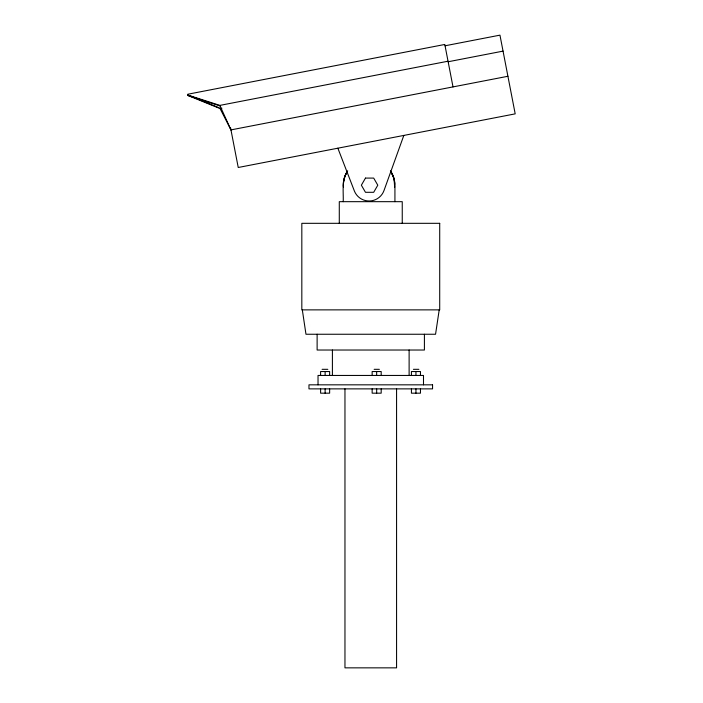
<?xml version="1.0" encoding="UTF-8"?>
<svg xmlns="http://www.w3.org/2000/svg" width="703" height="703" viewBox="0 0 703 703"><rect width="100%" height="100%" fill="white"/><g stroke="black" fill="none" stroke-linecap="round" stroke-linejoin="round"><path stroke-width="1.05" d="M394.673 187.253L394.049 178.65L390.824 171.576M439.208 309.874L435.552 334.25L305.972 334.25L302.325 309.874M403.83 135.424L384.014 190.504A15.844 15.844 0 0 1 354.479 191.251L337.862 148.192M347.027 171.945C341.5 180.847 343.609 191.761 343.213 201.673M445.052 45.783L499.956 35.15L515.194 113.86L238.238 167.49L230.558 127.805M187.965 95.072L219.837 105.397L448.039 61.214M448.145 61.759L503.049 51.126M221.928 108.209L220.065 108.57L188.053 95.538L187.806 94.228L444.797 44.465L453.013 86.908M219.802 108.06L230.962 129.897L507.918 76.275M322.088 369.321L327.826 369.321M374.137 369.321L379.356 369.321M413.408 369.321L418.883 369.321M188.053 95.538L220.065 105.916M187.973 95.098L192.947 97.119M194.933 97.937L218.809 107.656M219.837 105.397L230.962 129.897M343.459 187.253L343.213 185.337A25.862 25.862 0 0 1 347.695 170.776M424.41 334.25L424.41 350.024L317.123 350.024L317.123 334.25M423.496 384.831L423.496 375.446L318.028 375.446L318.028 384.831M420.464 375.446L420.464 371.536L411.431 371.536L411.431 375.446M420.464 388.873L420.464 393.179L411.431 393.179L411.431 388.873M415.948 371.536L415.948 375.446M415.948 388.873L415.948 393.179M409.12 350.024L409.12 375.446M402.248 223.317L402.248 201.673L339.285 201.673L339.285 223.317M396.571 388.873L396.571 667.85L344.962 667.85L344.962 388.873M394.928 201.673L394.928 185.337A25.862 25.862 0 0 0 390.437 170.776M381.184 375.446L381.184 371.536L372.151 371.536L372.151 375.446M381.184 388.873L381.184 393.179L372.151 393.179L372.151 388.873M376.667 371.536L376.667 375.446M376.667 388.873L376.667 393.179M332.405 350.024L332.405 375.446M329.637 375.446L329.637 371.536L320.603 371.536L320.603 375.446M329.637 388.873L329.637 393.179L320.603 393.179L320.603 388.873M325.12 371.536L325.12 375.446M325.12 388.873L325.12 393.179M343.459 183.43A25.677 25.677 0 0 1 344.031 179.617M344.259 178.694A25.677 25.677 0 0 1 346.825 172.499M391.307 172.499A25.677 25.677 0 0 1 393.873 178.694M394.102 179.617A25.677 25.677 0 0 1 394.735 184.388M365.472 178.087L361.368 185.197L365.472 192.306L373.688 192.306L377.792 185.197L373.688 178.087L365.472 178.087M439.709 223.317L301.824 223.317L301.824 309.874L439.709 309.874L439.709 223.317M432.556 384.831L308.969 384.831L308.969 388.873L432.556 388.873L432.556 384.831"/></g></svg>
